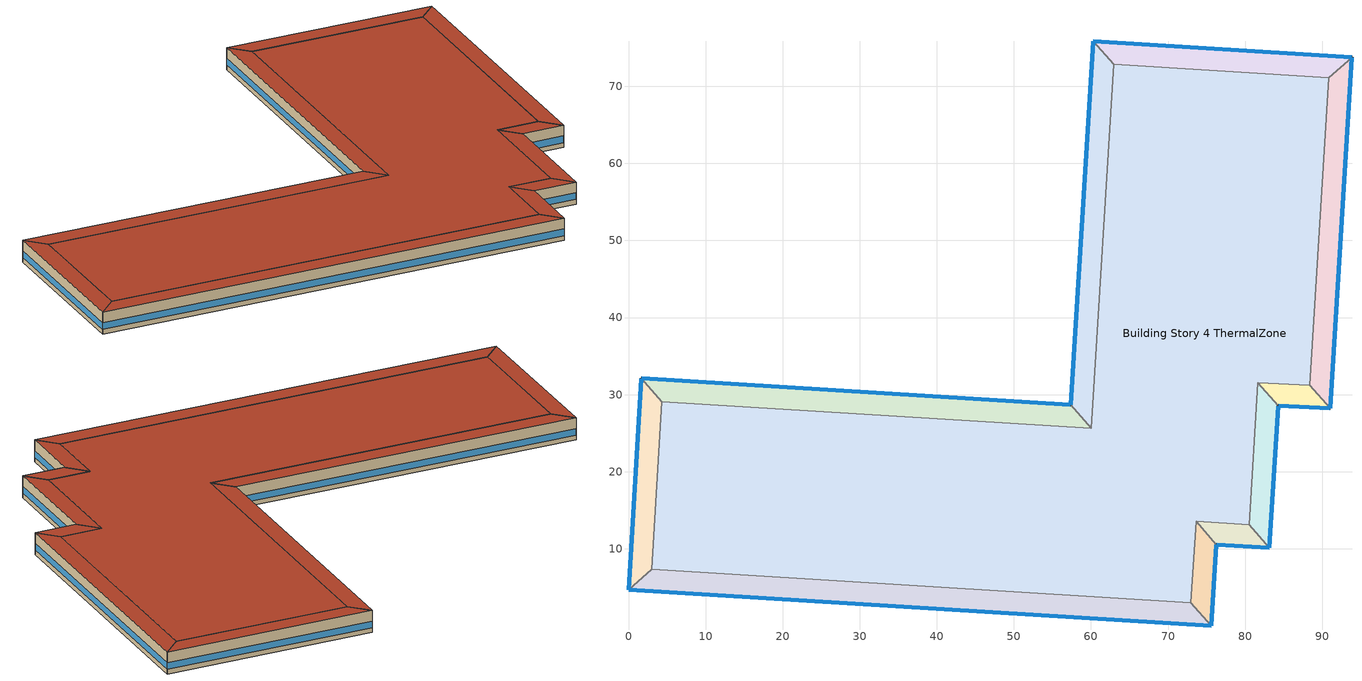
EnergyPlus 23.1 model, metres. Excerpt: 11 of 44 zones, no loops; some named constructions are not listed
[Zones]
Building Story 4 ThermalZone
 floor adiabatic (Typical Interior Ceiling): 90.86,71.1 88.35,31.19 81.66,31.53 80.51,13.11 73.64,13.55 72.97,3 3,7.31 4.32,29.1 60.01,25.66 62.93,72.85 z10.8
 wall adiabatic (Typical Interior Wall): 88.35,31.19 90.86,71.1 62.93,72.85 60.01,25.66 4.32,29.1 3,7.31 72.97,3 73.64,13.55 80.51,13.11 81.66,31.53 88.35,31.19 z10.8:14.4
 roof outside (Typical IEAD Roof R-31.25): 62.93,72.85 60.01,25.66 4.32,29.1 3,7.31 72.97,3 73.64,13.55 80.51,13.11 81.66,31.53 88.35,31.19 90.86,71.1 z14.4
Building Story 4 ThermalZone 1
 floor adiabatic (Typical Interior Ceiling): 93.86,73.74 91.02,28.21 88.35,31.19 90.86,71.1 z10.8
 wall outside (Typical Insulated Steel Framed Exterior Wall R-20.41): 91.02,28.21 93.86,73.74 z10.8:14.4
 wall adiabatic (Typical Interior Wall): 93.86,73.74 90.86,71.1 88.35,31.19 91.02,28.21 z10.8:14.4
 window (U 0.48 SHGC 0.40 Dbl Ref-D Clr 6mm/13mm): 91.02,28.24 93.86,73.72 z11.56:12.64
 roof outside (Typical IEAD Roof R-31.25): 90.86,71.1 88.35,31.19 91.02,28.21 93.86,73.74 z14.4
Building Story 4 ThermalZone 10
 floor adiabatic (Typical Interior Ceiling): 60.29,75.85 93.86,73.74 90.86,71.1 62.93,72.85 z10.8
 wall outside (Typical Insulated Steel Framed Exterior Wall R-20.41): 93.86,73.74 60.29,75.85 z10.8:14.4
 wall adiabatic (Typical Interior Wall): 60.29,75.85 62.93,72.85 90.86,71.1 93.86,73.74 z10.8:14.4
 window (U 0.48 SHGC 0.40 Dbl Ref-D Clr 6mm/13mm): 93.84,73.75 60.31,75.85 z11.56:12.64
 roof outside (Typical IEAD Roof R-31.25): 62.93,72.85 90.86,71.1 93.86,73.74 60.29,75.85 z14.4
Building Story 4 ThermalZone 2
 floor adiabatic (Typical Interior Ceiling): 91.02,28.21 84.32,28.54 81.66,31.53 88.35,31.19 z10.8
 wall outside (Typical Insulated Steel Framed Exterior Wall R-20.41): 84.32,28.54 91.02,28.21 z10.8:14.4
 wall adiabatic (Typical Interior Wall): 91.02,28.21 88.35,31.19 81.66,31.53 84.32,28.54 z10.8:14.4
 window (U 0.48 SHGC 0.40 Dbl Ref-D Clr 6mm/13mm): 84.34,28.54 90.99,28.21 z11.56:12.65
 roof outside (Typical IEAD Roof R-31.25): 88.35,31.19 81.66,31.53 84.32,28.54 91.02,28.21 z14.4
Building Story 4 ThermalZone 3
 floor adiabatic (Typical Interior Ceiling): 84.32,28.54 83.15,10.11 80.51,13.11 81.66,31.53 z10.8
 wall outside (Typical Insulated Steel Framed Exterior Wall R-20.41): 83.15,10.11 84.32,28.54 z10.8:14.4
 wall adiabatic (Typical Interior Wall): 84.32,28.54 81.66,31.53 80.51,13.11 83.15,10.11 z10.8:14.4
 window (U 0.48 SHGC 0.40 Dbl Ref-D Clr 6mm/13mm): 83.15,10.13 84.32,28.52 z11.56:12.64
 roof outside (Typical IEAD Roof R-31.25): 81.66,31.53 80.51,13.11 83.15,10.11 84.32,28.54 z14.4
Building Story 4 ThermalZone 4
 floor adiabatic (Typical Interior Ceiling): 83.15,10.11 76.28,10.55 73.64,13.55 80.51,13.11 z10.8
 wall outside (Typical Insulated Steel Framed Exterior Wall R-20.41): 76.28,10.55 83.15,10.11 z10.8:14.4
 wall adiabatic (Typical Interior Wall): 83.15,10.11 80.51,13.11 73.64,13.55 76.28,10.55 z10.8:14.4
 window (U 0.48 SHGC 0.40 Dbl Ref-D Clr 6mm/13mm): 76.31,10.55 83.12,10.11 z11.56:12.65
 roof outside (Typical IEAD Roof R-31.25): 80.51,13.11 73.64,13.55 76.28,10.55 83.15,10.11 z14.4
Building Story 4 ThermalZone 5
 floor adiabatic (Typical Interior Ceiling): 76.28,10.55 75.61,0 72.97,3 73.64,13.55 z10.8
 wall outside (Typical Insulated Steel Framed Exterior Wall R-20.41): 75.61,0 76.28,10.55 z10.8:14.4
 wall adiabatic (Typical Interior Wall): 76.28,10.55 73.64,13.55 72.97,3 75.61,0 z10.8:14.4
 window (U 0.48 SHGC 0.40 Dbl Ref-D Clr 6mm/13mm): 75.61,0.03 76.28,10.53 z11.56:12.65
 roof outside (Typical IEAD Roof R-31.25): 73.64,13.55 72.97,3 75.61,0 76.28,10.55 z14.4
Building Story 4 ThermalZone 6
 floor adiabatic (Typical Interior Ceiling): 75.61,0 0,4.66 3,7.31 72.97,3 z10.8
 wall outside (Typical Insulated Steel Framed Exterior Wall R-20.41): 0,4.66 75.61,0 z10.8:14.4
 wall adiabatic (Typical Interior Wall): 75.61,0 72.97,3 3,7.31 0,4.66 z10.8:14.4
 window (U 0.48 SHGC 0.40 Dbl Ref-D Clr 6mm/13mm): 0.03,4.66 75.59,0 z11.56:12.64
 roof outside (Typical IEAD Roof R-31.25): 72.97,3 3,7.31 0,4.66 75.61,0 z14.4
Building Story 4 ThermalZone 7
 floor adiabatic (Typical Interior Ceiling): 0,4.66 1.67,32.1 4.32,29.1 3,7.31 z10.8
 wall outside (Typical Insulated Steel Framed Exterior Wall R-20.41): 1.67,32.1 0,4.66 z10.8:14.4
 wall adiabatic (Typical Interior Wall): 0,4.66 3,7.31 4.32,29.1 1.67,32.1 z10.8:14.4
 window (U 0.48 SHGC 0.40 Dbl Ref-D Clr 6mm/13mm): 1.67,32.07 0,4.69 z11.56:12.64
 roof outside (Typical IEAD Roof R-31.25): 3,7.31 4.32,29.1 1.67,32.1 0,4.66 z14.4
Building Story 4 ThermalZone 8
 floor adiabatic (Typical Interior Ceiling): 1.67,32.1 57.36,28.65 60.01,25.66 4.32,29.1 z10.8
 wall outside (Typical Insulated Steel Framed Exterior Wall R-20.41): 57.36,28.65 1.67,32.1 z10.8:14.4
 wall adiabatic (Typical Interior Wall): 1.67,32.1 4.32,29.1 60.01,25.66 57.36,28.65 z10.8:14.4
 window (U 0.48 SHGC 0.40 Dbl Ref-D Clr 6mm/13mm): 57.33,28.66 1.7,32.09 z11.56:12.64
 roof outside (Typical IEAD Roof R-31.25): 4.32,29.1 60.01,25.66 57.36,28.65 1.67,32.1 z14.4
Building Story 4 ThermalZone 9
 floor adiabatic (Typical Interior Ceiling): 57.36,28.65 60.29,75.85 62.93,72.85 60.01,25.66 z10.8
 wall outside (Typical Insulated Steel Framed Exterior Wall R-20.41): 60.29,75.85 57.36,28.65 z10.8:14.4
 wall adiabatic (Typical Interior Wall): 57.36,28.65 60.01,25.66 62.93,72.85 60.29,75.85 z10.8:14.4
 window (U 0.48 SHGC 0.40 Dbl Ref-D Clr 6mm/13mm): 60.29,75.83 57.36,28.68 z11.56:12.64
 roof outside (Typical IEAD Roof R-31.25): 60.01,25.66 62.93,72.85 60.29,75.85 57.36,28.65 z14.4
[Material] Thermal Absorptance=0.9; Solar Absorptance=0.7
Name | Roughness | Thickness {m} | Conductivity {W/m-K} | Density {kg/m3} | Specific Heat {J/kg-K} | Visible Absorptance
100mm Normalweight concrete floor | MediumRough | 0.1016 | 2.31045 | 2322 | 832.557 | 0.7
25mm Stucco | Smooth | 0.0254 | 0.72 | 1856 | 840 | 0.7
5/8 in. Gypsum Board | MediumSmooth | 0.0159 | 0.16 | 800 | 1090 | 0.7
G01 13mm gypsum board | Smooth | 0.0127 | 0.160031 | 800.001 | 1090.73 | 0.5
Metal Roof Surface | Smooth | 0.0008 | 45.28 | 7824 | 500 | 0.7
Roof Membrane | VeryRough | 0.0095 | 0.16 | 1121.29 | 1460 | 0.7
[Material:NoMass] Roughness=Smooth; Thermal Absorptance=0.9; Solar Absorptance=0.7
Name | Thermal Resistance {m2-K/W} | Visible Absorptance
CP02 CARPET PAD | 0.21648 | 0.8
Typical Insulation R-18.23 | 3.21036 | 0.7
Typical Insulation R-30.13 | 5.30668 | 0.7
[WindowMaterial:Gas]
AIR 13MM: Gas Type=Air; Thickness {m}=0.0127
[WindowMaterial:Glazing] Optical Data Type=SpectralAverage; Thickness {m}=0.006; Infrared Transmittance at Normal Incidence=0; Front Side Infrared Hemispherical Emissivity=0.84; Conductivity {W/m-K}=0.9; Dirt Correction Factor for Solar and Visible Transmittance=1; Solar Diffusing=No
Name | Solar Transmittance at Normal Incidence | Front Side Solar Reflectance at Normal Incidence | Back Side Solar Reflectance at Normal Incidence | Visible Transmittance at Normal Incidence | Front Side Visible Reflectance at Normal Incidence | Back Side Visible Reflectance at Normal Incidence | Back Side Infrared Hemispherical Emissivity
CLEAR 6MM | 0.775 | 0.071 | 0.071 | 0.881 | 0.08 | 0.08 | 0.84
REF D CLEAR 6MM | 0.429 | 0.308 | 0.379 | 0.334 | 0.453 | 0.505 | 0.82
[Construction]
Typical IEAD Roof R-31.25: Roof Membrane, Typical Insulation R-30.13, Metal Roof Surface
Typical Insulated Steel Framed Exterior Wall R-20.41: 25mm Stucco, 5/8 in. Gypsum Board, Typical Insulation R-18.23, 5/8 in. Gypsum Board
Typical Interior Ceiling: CP02 CARPET PAD, 100mm Normalweight concrete floor
Typical Interior Wall: G01 13mm gypsum board, G01 13mm gypsum board
U 0.48 SHGC 0.40 Dbl Ref-D Clr 6mm/13mm: REF D CLEAR 6MM, AIR 13MM, CLEAR 6MM
[Zone] Multiplier=1; Part of Total Floor Area=Yes
Building Story 4 ThermalZone; Building Story 4 ThermalZone 1; Building Story 4 ThermalZone 10; Building Story 4 ThermalZone 2; Building Story 4 ThermalZone 3; Building Story 4 ThermalZone 4; Building Story 4 ThermalZone 5; Building Story 4 ThermalZone 6; Building Story 4 ThermalZone 7; Building Story 4 ThermalZone 8; Building Story 4 ThermalZone 9
[Space] Space Type=Story Top Blended Space Type
Name | Zone
Building Story 4 Space | Building Story 4 ThermalZone
Building Story 4 Space 1 | Building Story 4 ThermalZone 1
Building Story 4 Space 10 | Building Story 4 ThermalZone 10
Building Story 4 Space 2 | Building Story 4 ThermalZone 2
Building Story 4 Space 3 | Building Story 4 ThermalZone 3
Building Story 4 Space 4 | Building Story 4 ThermalZone 4
Building Story 4 Space 5 | Building Story 4 ThermalZone 5
Building Story 4 Space 6 | Building Story 4 ThermalZone 6
Building Story 4 Space 7 | Building Story 4 ThermalZone 7
Building Story 4 Space 8 | Building Story 4 ThermalZone 8
Building Story 4 Space 9 | Building Story 4 ThermalZone 9
[InternalMass]
Name | Construction | Zone or ZoneList | Space or SpaceList | Surface Area {m2}
Building Story 4 Space Office WholeBuilding - Lg Office A  - Story Top Mass; Building Story 4 Space Office WholeBuilding - Lg Office C  - Story Top Mass | InteriorFurnishings 1 | Building Story 4 ThermalZone | Building Story 4 Space | 461.165
Building Story 4 Space 8 Office WholeBuilding - Lg Office A  - Story Top Mass; Building Story 4 Space 8 Office WholeBuilding - Lg Office C  - Story Top Mass | InteriorFurnishings 1 | Building Story 4 ThermalZone 8 | Building Story 4 Space 8 | 25.2538
Building Story 4 Space 4 Office WholeBuilding - Lg Office A  - Story Top Mass; Building Story 4 Space 4 Office WholeBuilding - Lg Office C  - Story Top Mass | InteriorFurnishings 1 | Building Story 4 ThermalZone 4 | Building Story 4 Space 4 | 3.11332
Building Story 4 Space 3 Office WholeBuilding - Lg Office A  - Story Top Mass; Building Story 4 Space 3 Office WholeBuilding - Lg Office C  - Story Top Mass | InteriorFurnishings 1 | Building Story 4 ThermalZone 3 | Building Story 4 Space 3 | 8.38041
Building Story 4 Space 1 Office WholeBuilding - Lg Office A  - Story Top Mass; Building Story 4 Space 1 Office WholeBuilding - Lg Office C  - Story Top Mass | InteriorFurnishings 1 | Building Story 4 ThermalZone 1 | Building Story 4 Space 1 | 19.4423
Building Story 4 Space 2 Office WholeBuilding - Lg Office A  - Story Top Mass; Building Story 4 Space 2 Office WholeBuilding - Lg Office C  - Story Top Mass | InteriorFurnishings 1 | Building Story 4 ThermalZone 2 | Building Story 4 Space 2 | 3.05589
Building Story 4 Space 5 Office WholeBuilding - Lg Office A  - Story Top Mass; Building Story 4 Space 5 Office WholeBuilding - Lg Office C  - Story Top Mass | InteriorFurnishings 1 | Building Story 4 ThermalZone 5 | Building Story 4 Space 5 | 4.78894
Building Story 4 Space 6 Office WholeBuilding - Lg Office A  - Story Top Mass; Building Story 4 Space 6 Office WholeBuilding - Lg Office C  - Story Top Mass | InteriorFurnishings 1 | Building Story 4 ThermalZone 6 | Building Story 4 Space 6 | 33.0374
Building Story 4 Space 7 Office WholeBuilding - Lg Office A  - Story Top Mass; Building Story 4 Space 7 Office WholeBuilding - Lg Office C  - Story Top Mass | InteriorFurnishings 1 | Building Story 4 ThermalZone 7 | Building Story 4 Space 7 | 11.1616
Building Story 4 Space 9 Office WholeBuilding - Lg Office A  - Story Top Mass; Building Story 4 Space 9 Office WholeBuilding - Lg Office C  - Story Top Mass | InteriorFurnishings 1 | Building Story 4 ThermalZone 9 | Building Story 4 Space 9 | 21.4073
Building Story 4 Space 10 Office WholeBuilding - Lg Office A  - Story Top Mass; Building Story 4 Space 10 Office WholeBuilding - Lg Office C  - Story Top Mass | InteriorFurnishings 1 | Building Story 4 ThermalZone 10 | Building Story 4 Space 10 | 13.9493
Building Story 4 Space Office WholeBuilding - Lg Office A end_a - Story Top Mass; Building Story 4 Space Office WholeBuilding - Lg Office A end_b - Story Top Mass; Building Story 4 Space Office WholeBuilding - Lg Office C end_a - Story Top Mass; Building Story 4 Space Office WholeBuilding - Lg Office C end_b - Story Top Mass | InteriorFurnishings 1 | Building Story 4 ThermalZone | Building Story 4 Space | 31.8801
Building Story 4 Space 8 Office WholeBuilding - Lg Office A end_a - Story Top Mass; Building Story 4 Space 8 Office WholeBuilding - Lg Office A end_b - Story Top Mass; Building Story 4 Space 8 Office WholeBuilding - Lg Office C end_a - Story Top Mass; Building Story 4 Space 8 Office WholeBuilding - Lg Office C end_b - Story Top Mass | InteriorFurnishings 1 | Building Story 4 ThermalZone 8 | Building Story 4 Space 8 | 1.74578
Building Story 4 Space 4 Office WholeBuilding - Lg Office A end_a - Story Top Mass; Building Story 4 Space 4 Office WholeBuilding - Lg Office A end_b - Story Top Mass; Building Story 4 Space 4 Office WholeBuilding - Lg Office C end_a - Story Top Mass; Building Story 4 Space 4 Office WholeBuilding - Lg Office C end_b - Story Top Mass | InteriorFurnishings 1 | Building Story 4 ThermalZone 4 | Building Story 4 Space 4 | 0.215222
Building Story 4 Space 3 Office WholeBuilding - Lg Office A end_a - Story Top Mass; Building Story 4 Space 3 Office WholeBuilding - Lg Office A end_b - Story Top Mass; Building Story 4 Space 3 Office WholeBuilding - Lg Office C end_a - Story Top Mass; Building Story 4 Space 3 Office WholeBuilding - Lg Office C end_b - Story Top Mass | InteriorFurnishings 1 | Building Story 4 ThermalZone 3 | Building Story 4 Space 3 | 0.579334
Building Story 4 Space 1 Office WholeBuilding - Lg Office A end_a - Story Top Mass; Building Story 4 Space 1 Office WholeBuilding - Lg Office A end_b - Story Top Mass; Building Story 4 Space 1 Office WholeBuilding - Lg Office C end_a - Story Top Mass; Building Story 4 Space 1 Office WholeBuilding - Lg Office C end_b - Story Top Mass | InteriorFurnishings 1 | Building Story 4 ThermalZone 1 | Building Story 4 Space 1 | 1.34403
Building Story 4 Space 2 Office WholeBuilding - Lg Office A end_a - Story Top Mass; Building Story 4 Space 2 Office WholeBuilding - Lg Office A end_b - Story Top Mass; Building Story 4 Space 2 Office WholeBuilding - Lg Office C end_a - Story Top Mass; Building Story 4 Space 2 Office WholeBuilding - Lg Office C end_b - Story Top Mass | InteriorFurnishings 1 | Building Story 4 ThermalZone 2 | Building Story 4 Space 2 | 0.211252
Building Story 4 Space 5 Office WholeBuilding - Lg Office A end_a - Story Top Mass; Building Story 4 Space 5 Office WholeBuilding - Lg Office A end_b - Story Top Mass; Building Story 4 Space 5 Office WholeBuilding - Lg Office C end_a - Story Top Mass; Building Story 4 Space 5 Office WholeBuilding - Lg Office C end_b - Story Top Mass | InteriorFurnishings 1 | Building Story 4 ThermalZone 5 | Building Story 4 Space 5 | 0.331057
Building Story 4 Space 6 Office WholeBuilding - Lg Office A end_a - Story Top Mass; Building Story 4 Space 6 Office WholeBuilding - Lg Office A end_b - Story Top Mass; Building Story 4 Space 6 Office WholeBuilding - Lg Office C end_a - Story Top Mass; Building Story 4 Space 6 Office WholeBuilding - Lg Office C end_b - Story Top Mass | InteriorFurnishings 1 | Building Story 4 ThermalZone 6 | Building Story 4 Space 6 | 2.28386
Building Story 4 Space 7 Office WholeBuilding - Lg Office A end_a - Story Top Mass; Building Story 4 Space 7 Office WholeBuilding - Lg Office A end_b - Story Top Mass; Building Story 4 Space 7 Office WholeBuilding - Lg Office C end_a - Story Top Mass; Building Story 4 Space 7 Office WholeBuilding - Lg Office C end_b - Story Top Mass | InteriorFurnishings 1 | Building Story 4 ThermalZone 7 | Building Story 4 Space 7 | 0.771594
Building Story 4 Space 9 Office WholeBuilding - Lg Office A end_a - Story Top Mass; Building Story 4 Space 9 Office WholeBuilding - Lg Office A end_b - Story Top Mass; Building Story 4 Space 9 Office WholeBuilding - Lg Office C end_a - Story Top Mass; Building Story 4 Space 9 Office WholeBuilding - Lg Office C end_b - Story Top Mass | InteriorFurnishings 1 | Building Story 4 ThermalZone 9 | Building Story 4 Space 9 | 1.47988
Building Story 4 Space 10 Office WholeBuilding - Lg Office A end_a - Story Top Mass; Building Story 4 Space 10 Office WholeBuilding - Lg Office A end_b - Story Top Mass; Building Story 4 Space 10 Office WholeBuilding - Lg Office C end_a - Story Top Mass; Building Story 4 Space 10 Office WholeBuilding - Lg Office C end_b - Story Top Mass | InteriorFurnishings 1 | Building Story 4 ThermalZone 10 | Building Story 4 Space 10 | 0.964309
Building Story 4 Space Office WholeBuilding - Lg Office B  - Story Top Mass | InteriorFurnishings 1 | Building Story 4 ThermalZone | Building Story 4 Space | 4139.91
Building Story 4 Space 8 Office WholeBuilding - Lg Office B  - Story Top Mass | InteriorFurnishings 1 | Building Story 4 ThermalZone 8 | Building Story 4 Space 8 | 226.705
Building Story 4 Space 4 Office WholeBuilding - Lg Office B  - Story Top Mass | InteriorFurnishings 1 | Building Story 4 ThermalZone 4 | Building Story 4 Space 4 | 27.9485
Building Story 4 Space 3 Office WholeBuilding - Lg Office B  - Story Top Mass | InteriorFurnishings 1 | Building Story 4 ThermalZone 3 | Building Story 4 Space 3 | 75.2316
Building Story 4 Space 1 Office WholeBuilding - Lg Office B  - Story Top Mass | InteriorFurnishings 1 | Building Story 4 ThermalZone 1 | Building Story 4 Space 1 | 174.535
Building Story 4 Space 2 Office WholeBuilding - Lg Office B  - Story Top Mass | InteriorFurnishings 1 | Building Story 4 ThermalZone 2 | Building Story 4 Space 2 | 27.433
Building Story 4 Space 5 Office WholeBuilding - Lg Office B  - Story Top Mass | InteriorFurnishings 1 | Building Story 4 ThermalZone 5 | Building Story 4 Space 5 | 42.9906
Building Story 4 Space 6 Office WholeBuilding - Lg Office B  - Story Top Mass | InteriorFurnishings 1 | Building Story 4 ThermalZone 6 | Building Story 4 Space 6 | 296.58
Building Story 4 Space 7 Office WholeBuilding - Lg Office B  - Story Top Mass | InteriorFurnishings 1 | Building Story 4 ThermalZone 7 | Building Story 4 Space 7 | 100.198
Building Story 4 Space 9 Office WholeBuilding - Lg Office B  - Story Top Mass | InteriorFurnishings 1 | Building Story 4 ThermalZone 9 | Building Story 4 Space 9 | 192.175
Building Story 4 Space 10 Office WholeBuilding - Lg Office B  - Story Top Mass | InteriorFurnishings 1 | Building Story 4 ThermalZone 10 | Building Story 4 Space 10 | 125.224
Building Story 4 Space Office WholeBuilding - Lg Office B end_a - Story Top Mass; Building Story 4 Space Office WholeBuilding - Lg Office B end_b - Story Top Mass | InteriorFurnishings 1 | Building Story 4 ThermalZone | Building Story 4 Space | 286.19
Building Story 4 Space 8 Office WholeBuilding - Lg Office B end_a - Story Top Mass; Building Story 4 Space 8 Office WholeBuilding - Lg Office B end_b - Story Top Mass | InteriorFurnishings 1 | Building Story 4 ThermalZone 8 | Building Story 4 Space 8 | 15.672
Building Story 4 Space 4 Office WholeBuilding - Lg Office B end_a - Story Top Mass; Building Story 4 Space 4 Office WholeBuilding - Lg Office B end_b - Story Top Mass | InteriorFurnishings 1 | Building Story 4 ThermalZone 4 | Building Story 4 Space 4 | 1.93206
Building Story 4 Space 3 Office WholeBuilding - Lg Office B end_a - Story Top Mass; Building Story 4 Space 3 Office WholeBuilding - Lg Office B end_b - Story Top Mass | InteriorFurnishings 1 | Building Story 4 ThermalZone 3 | Building Story 4 Space 3 | 5.20072
Building Story 4 Space 1 Office WholeBuilding - Lg Office B end_a - Story Top Mass; Building Story 4 Space 1 Office WholeBuilding - Lg Office B end_b - Story Top Mass | InteriorFurnishings 1 | Building Story 4 ThermalZone 1 | Building Story 4 Space 1 | 12.0655
Building Story 4 Space 2 Office WholeBuilding - Lg Office B end_a - Story Top Mass; Building Story 4 Space 2 Office WholeBuilding - Lg Office B end_b - Story Top Mass | InteriorFurnishings 1 | Building Story 4 ThermalZone 2 | Building Story 4 Space 2 | 1.89643
Building Story 4 Space 5 Office WholeBuilding - Lg Office B end_a - Story Top Mass; Building Story 4 Space 5 Office WholeBuilding - Lg Office B end_b - Story Top Mass | InteriorFurnishings 1 | Building Story 4 ThermalZone 5 | Building Story 4 Space 5 | 2.97192
Building Story 4 Space 6 Office WholeBuilding - Lg Office B end_a - Story Top Mass; Building Story 4 Space 6 Office WholeBuilding - Lg Office B end_b - Story Top Mass | InteriorFurnishings 1 | Building Story 4 ThermalZone 6 | Building Story 4 Space 6 | 20.5024
Building Story 4 Space 7 Office WholeBuilding - Lg Office B end_a - Story Top Mass; Building Story 4 Space 7 Office WholeBuilding - Lg Office B end_b - Story Top Mass | InteriorFurnishings 1 | Building Story 4 ThermalZone 7 | Building Story 4 Space 7 | 6.92666
Building Story 4 Space 9 Office WholeBuilding - Lg Office B end_a - Story Top Mass; Building Story 4 Space 9 Office WholeBuilding - Lg Office B end_b - Story Top Mass | InteriorFurnishings 1 | Building Story 4 ThermalZone 9 | Building Story 4 Space 9 | 13.285
Building Story 4 Space 10 Office WholeBuilding - Lg Office B end_a - Story Top Mass; Building Story 4 Space 10 Office WholeBuilding - Lg Office B end_b - Story Top Mass | InteriorFurnishings 1 | Building Story 4 ThermalZone 10 | Building Story 4 Space 10 | 8.65667
Building Story 4 Space Mass | InteriorFurnishings 2 | Building Story 4 ThermalZone | Building Story 4 Space | 5762.14
Building Story 4 Space 1 Mass | InteriorFurnishings 2 | Building Story 4 ThermalZone 1 | Building Story 4 Space 1 | 242.926
Building Story 4 Space 10 Mass | InteriorFurnishings 2 | Building Story 4 ThermalZone 10 | Building Story 4 Space 10 | 174.293
Building Story 4 Space 2 Mass | InteriorFurnishings 2 | Building Story 4 ThermalZone 2 | Building Story 4 Space 2 | 38.1826
Building Story 4 Space 3 Mass | InteriorFurnishings 2 | Building Story 4 ThermalZone 3 | Building Story 4 Space 3 | 104.711
Building Story 4 Space 4 Mass | InteriorFurnishings 2 | Building Story 4 ThermalZone 4 | Building Story 4 Space 4 | 38.9002
Building Story 4 Space 5 Mass | InteriorFurnishings 2 | Building Story 4 ThermalZone 5 | Building Story 4 Space 5 | 59.8366
Building Story 4 Space 6 Mass | InteriorFurnishings 2 | Building Story 4 ThermalZone 6 | Building Story 4 Space 6 | 412.795
Building Story 4 Space 7 Mass | InteriorFurnishings 2 | Building Story 4 ThermalZone 7 | Building Story 4 Space 7 | 139.461
Building Story 4 Space 8 Mass | InteriorFurnishings 2 | Building Story 4 ThermalZone 8 | Building Story 4 Space 8 | 315.54
Building Story 4 Space 9 Mass | InteriorFurnishings 2 | Building Story 4 ThermalZone 9 | Building Story 4 Space 9 | 267.479
[Daylighting:Controls] Lighting Control Type=Stepped; Minimum Input Power Fraction for Continuous or ContinuousOff Dimming Control=0.3; Minimum Light Output Fraction for Continuous or ContinuousOff Dimming Control=0.2; Number of Stepped Control Steps=3; Probability Lighting will be Reset When Needed in Manual Stepped Control=1; Glare Calculation Azimuth Angle of View Direction Clockwise from Zone y-Axis {deg}=-0; Maximum Allowable Discomfort Glare Index=22; Illuminance Setpoint at Reference Point 1 {lux}=377; Illuminance Setpoint at Reference Point 2 {lux}=377
Name | Zone or Space | Glare Calculation Daylighting Reference Point | Daylighting Reference Point 1 | Fraction of Lights Controlled by Reference Point 1 | Daylighting Reference Point 2 | Fraction of Lights Controlled by Reference Point 2
Building Story 4 ThermalZone 1 DaylightingControls | Building Story 4 ThermalZone 1 | Building Story 4 Space 1 Daylt Sensor 1 | Building Story 4 Space 1 Daylt Sensor 1 | 0.452 | Building Story 4 Space 1 Daylt Sensor 2 | 0.107
Building Story 4 ThermalZone 10 DaylightingControls | Building Story 4 ThermalZone 10 | Building Story 4 Space 10 Daylt Sensor 1 | Building Story 4 Space 10 Daylt Sensor 1 | 0.457 | Building Story 4 Space 10 Daylt Sensor 2 | 0.105
Building Story 4 ThermalZone 3 DaylightingControls | Building Story 4 ThermalZone 3 | Building Story 4 Space 3 Daylt Sensor 1 | Building Story 4 Space 3 Daylt Sensor 1 | 0.437 | Building Story 4 Space 3 Daylt Sensor 2 | 0.103
